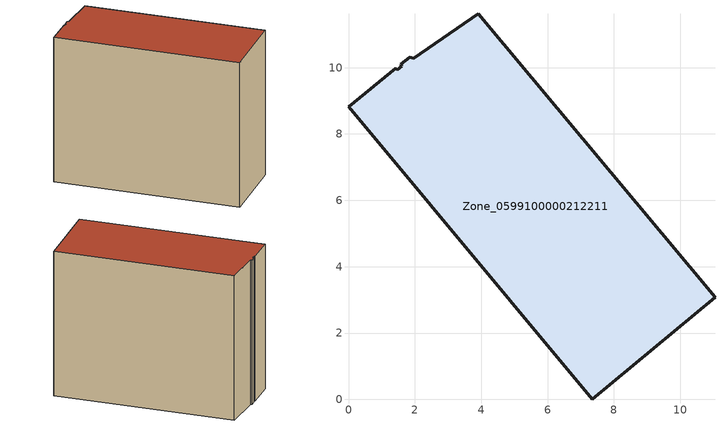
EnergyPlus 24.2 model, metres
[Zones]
Zone_0599100000212211
 floor ground (C_G): 1.58,10.1 1.85,10.32 1.97,10.29 3.91,11.63 11.05,3.08 7.35,0 0,8.83 1.43,9.98 1.47,9.94 1.61,10.04 z0
 wall outside (C_F): 7.35,0 11.05,3.08 3.91,11.63 1.97,10.29 1.85,10.32 1.58,10.1 1.61,10.04 1.47,9.94 1.43,9.98 0,8.83 7.35,0 z0:9.31
 roof outside (C_R): 1.85,10.32 1.58,10.1 1.61,10.04 1.47,9.94 1.43,9.98 0,8.83 7.35,0 11.05,3.08 3.91,11.63 1.97,10.29 z9.31
[BUILDING]
Pand.0599100000212211: North Axis=0; Terrain=City; Loads Convergence Tolerance Value=0.04; Temperature Convergence Tolerance Value=0.4; Solar Distribution=FullExterior; Maximum Number of Warmup Days=25; Minimum Number of Warmup Days=1
[Site:Location]
Rotterdam.The.Hague.AP_ZH_NLD Design_Conditions: Latitude=51.96; Longitude=4.45; Time Zone=1; Elevation=-4.5
[SITE:GROUNDTEMPERATURE:BUILDINGSURFACE]
18, 18, 18, 18, 18, 18, 18, 18, 18, 18, 18, 18
[MATERIAL] Thermal Absorptance=0.9; Solar Absorptance=0.7; Visible Absorptance=0.7
Name | Roughness | Thickness | Conductivity | Density | Specific Heat
G.TI.1946 | MediumSmooth | 0.15 | 1 | 540 | 1210
F.TI.1946 | Rough | 0.3 | 0.857143 | 1920 | 840
R.TI.1946 | MediumRough | 0.2 | 0.1 | 1500 | 1000
[CONSTRUCTION]
C_G: G.TI.1946
C_F: F.TI.1946
C_R: R.TI.1946
[ZONE]
Zone_0599100000212211: Type=1; Multiplier=1; Ceiling Height=Autocalculate; Volume=Autocalculate; Floor Area=autocalculate; Part of Total Floor Area=Yes
[ZONEINFILTRATION:DESIGNFLOWRATE]
Infil_Zone_0599100000212211: Zone or ZoneList or Space or SpaceList=Zone_0599100000212211; Schedule=AlwaysOn; Design Flow Rate Calculation Method=Flow/Area; Flow Rate per Floor Area=0.003; Constant Term Coefficient=1; Temperature Term Coefficient=0; Velocity Term Coefficient=0; Velocity Squared Term Coefficient=0
[HVACTEMPLATE:ZONE:IDEALLOADSAIRSYSTEM]
Zone_0599100000212211: Maximum Heating Supply Air Temperature=50; Minimum Cooling Supply Air Temperature=13; Maximum Heating Supply Air Humidity Ratio=0.0156; Minimum Cooling Supply Air Humidity Ratio=0.0077; Heating Limit=NoLimit; Cooling Limit=NoLimit; Dehumidification Control Type=ConstantSensibleHeatRatio; Cooling Sensible Heat Ratio=0.7; Dehumidification Setpoint=60; Humidification Control Type=None; Humidification Setpoint=30; Outdoor Air Method=None; Outdoor Air Flow Rate per Person=0.00944; Outdoor Air Flow Rate per Zone Floor Area=0; Outdoor Air Flow Rate per Zone=0; Demand Controlled Ventilation Type=None; Outdoor Air Economizer Type=NoEconomizer; Heat Recovery Type=None; Sensible Heat Recovery Effectiveness=0.7; Latent Heat Recovery Effectiveness=0.65
[ZONECONTROL:THERMOSTAT]
ThermostatControl_Zone_0599100000212211: Zone or ZoneList=Zone_0599100000212211; Control Type Schedule=DualSetpointControlType; Control 1=Thermostat_Zone_0599100000212211; Temperature Difference Between Cutout And Setpoint=0
[THERMOSTATSETPOINT:DUALSETPOINT]
Thermostat_Zone_0599100000212211: Heating Setpoint Temperature Schedule=HeatingSetpoint_Zone_0599100000212211; Cooling Setpoint Temperature Schedule=CoolingSetpoint_Zone_0599100000212211
[SCHEDULE:COMPACT]
HeatingSetpoint_Zone_0599100000212211: Through: 12/31, For: AllDays, Until: 24:00, 21
CoolingSetpoint_Zone_0599100000212211: Through: 12/31, For: AllDays, Until: 24:00, 24
DualSetpointControlType: Through: 12/31, For: AllDays, Until: 24:00, 4
AlwaysOn: Through: 12/31, For: AllDays, Until: 24:00, 1
